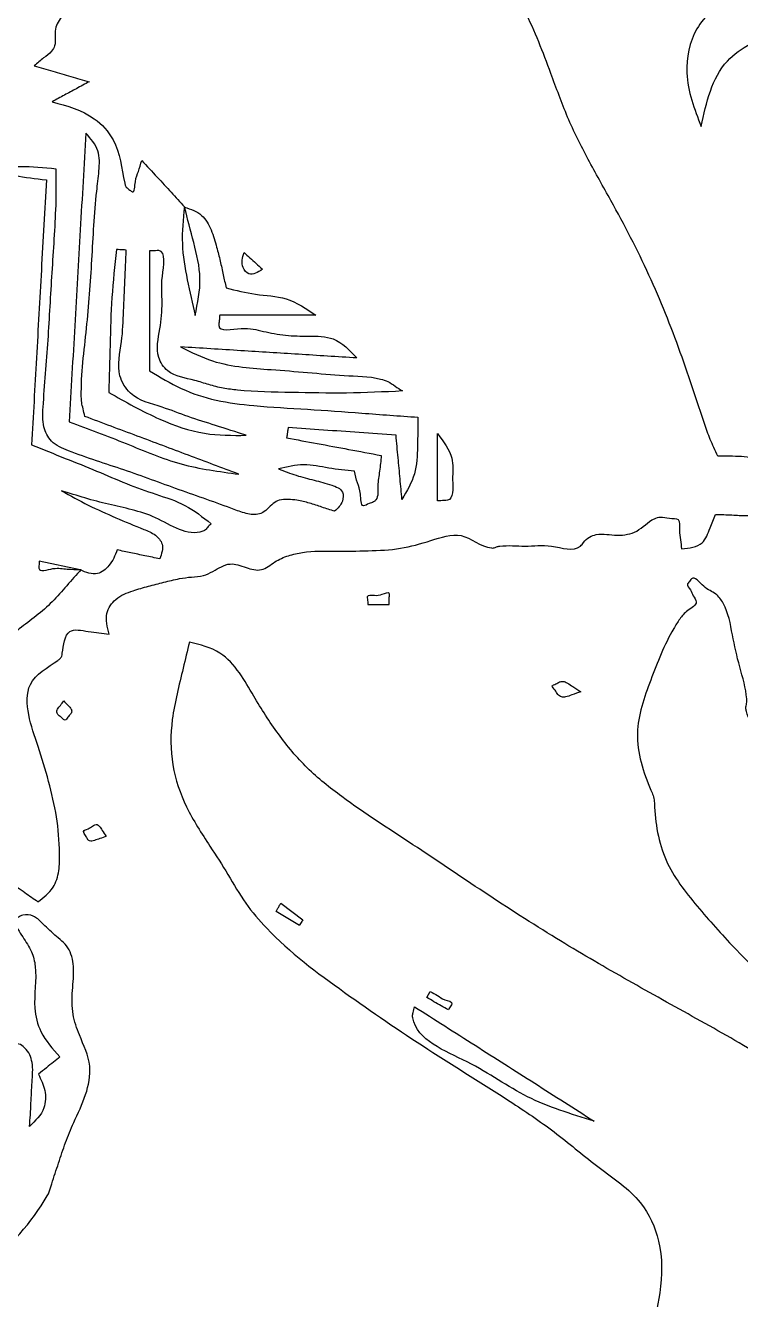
# Model space of a CAD drawing. Extents: x 5.5 to 104.1, y 3.5 to 34.4.
# Drawn here: x 63.942 to 66.234, y 19.926 to 24.013 of the extents above; entities that cross this region are included whole.
import ezdxf

# ---------------------------------------------------------------- set-up
doc = ezdxf.new("R2010")
doc.units = 0
doc.layers.add('Hallsi_Goblin_Coin_Outlines', color=7, linetype='CONTINUOUS')

msp = doc.modelspace()

# ---------------------------------------------------------------- linework, layer by layer
at = {"layer": 'Hallsi_Goblin_Coin_Outlines', "color": 7}
for points in [[(64.451158, 23.430441)], [(64.264538, 23.292152)], [(64.642293, 23.28425)], [(64.131541, 22.758752)], [(65.263111, 22.487501)], [(65.722569, 21.875397)], [(64.064161, 21.846469)], [(64.200686, 21.411847)], [(64.760332, 21.197217)], [(65.18864, 20.865535)], [(65.297472, 20.855199)]]:
    msp.add_lwpolyline(points, close=True, dxfattribs=at)
for points in [[(64.33968, 23.28933), (64.33968, 22.905155)], [(64.872727, 23.082955), (64.564399, 23.082955)], [(65.263111, 22.487501), (65.263111, 22.703401)], [(64.117077, 22.266274), (63.985844, 22.294849)], [(65.039591, 22.155149), (65.10803, 22.155149)], [(64.819952, 21.126308), (64.74481, 21.170406)], [(64.760332, 21.197217), (64.830888, 21.1443)], [(65.228327, 20.89471), (65.239263, 20.914465)]]:
    msp.add_lwpolyline(points, dxfattribs=at)
for points, knots in [([(44.184146, 29.366562), (45.160711, 30.26568), (47.082952, 32.035474), (50.732133, 33.637983), (54.266752, 34.22415), (57.497154, 34.092231), (60.28628, 33.414792), (62.840913, 32.243429), (65.11395, 30.689928), (67.033947, 28.796102), (68.58738, 26.58554), (69.757146, 24.142937), (70.470816, 21.52007), (70.71938, 18.40852), (70.293266, 14.922676), (68.863836, 11.243376), (67.222596, 9.241192), (66.388684, 8.223885)], [0, 0, 0, 0, 3.959321, 7.793401, 11.753409, 14.618073, 17.437695, 20.307622, 23.002919, 25.658105, 28.353235, 31.0689, 33.743244, 36.460242, 40.386407, 44.186977, 48.112695, 48.112695, 48.112695, 48.112695]), ([(70.453037, 18.751832), (70.045476, 21.417671), (69.24275, 26.668276), (63.207619, 32.735323), (57.95678, 33.558751), (55.28959, 33.977015)], [0, 0, 0, 0, 7.949148, 15.65655, 23.613166, 23.613166, 23.613166, 23.613166]), ([(55.262355, 33.574919), (57.846179, 33.171816), (62.940654, 32.377026), (68.825774, 26.527152), (69.636792, 21.43561), (70.047977, 18.854208)], [0, 0, 0, 0, 7.710523, 15.202686, 22.907551, 22.907551, 22.907551, 22.907551]), ([(43.975231, 13.219994), (43.961596, 13.247523), (43.936012, 13.299177), (43.898519, 13.372846), (43.820796, 13.549408), (43.706045, 13.834046), (43.542243, 14.223794), (43.349823, 14.715065), (43.151465, 15.31563), (42.970661, 16.030228), (42.852802, 16.649748), (42.781944, 17.169464), (42.740552, 17.585711), (42.691527, 18.121345), (42.660068, 18.778061), (42.686704, 19.554416), (42.749905, 20.245624), (42.835279, 20.851735), (42.933509, 21.372683), (43.066475, 21.944498), (43.240226, 22.56434), (43.464578, 23.227849), (43.760122, 23.957085), (44.141178, 24.743494), (44.626686, 25.570432), (45.012827, 26.143535), (45.269683, 26.466953), (45.350774, 26.591937), (45.352209, 26.699043), (45.352632, 26.764429), (45.360974, 26.786785), (45.398976, 26.888084), (45.458666, 27.070959), (45.571582, 27.325737), (45.69403, 27.486018), (45.775905, 27.579601), (45.802183, 27.618653), (45.883535, 27.734125), (46.033226, 27.91584), (46.262029, 28.152899), (46.499481, 28.348074), (46.730388, 28.515347), (46.944452, 28.668297), (47.110089, 28.786639), (47.228424, 28.868826), (47.299414, 28.91476), (47.395588, 28.976168), (47.517032, 29.05286), (47.663244, 29.1455), (47.780184, 29.217374), (47.863846, 29.274691), (47.916385, 29.313824), (48.004149, 29.368164), (48.128467, 29.434278), (48.285186, 29.519659), (48.432709, 29.59921), (48.57307, 29.668634), (48.704963, 29.72982), (48.87849, 29.83003), (49.092017, 29.968291), (49.367021, 30.113966), (49.582611, 30.184288), (49.719203, 30.231277), (49.772574, 30.261497), (49.870973, 30.326452), (50.021032, 30.41512), (50.233621, 30.505455), (50.44751, 30.567236), (50.657431, 30.612846), (50.859248, 30.657713), (51.245167, 30.771297), (51.813725, 30.954353), (52.585375, 31.139484), (53.314988, 31.274143), (53.999885, 31.363803), (54.637333, 31.417323), (55.201268, 31.425839), (55.689571, 31.418114), (56.102314, 31.4137), (56.537097, 31.406229), (56.992308, 31.386778), (57.471315, 31.343199), (57.784443, 31.245088), (57.959932, 31.20935), (57.98767, 31.211636), (58.020249, 31.212442), (58.057337, 31.213693), (58.098437, 31.217179), (58.18717, 31.199895), (58.319769, 31.159482), (58.507083, 31.138544), (58.731898, 31.109753), (58.991533, 31.051602), (59.279271, 30.947838), (59.505775, 30.824666), (59.68637, 30.71728), (59.834962, 30.647849), (59.992241, 30.6023), (60.150408, 30.556558), (60.299584, 30.48717), (60.430435, 30.400948), (60.552824, 30.31822), (60.679126, 30.257406), (60.832121, 30.201879), (61.008185, 30.139384), (61.199946, 30.04984), (61.367954, 29.941499), (61.522325, 29.833488), (61.672197, 29.739803), (61.796763, 29.663674), (61.891401, 29.598265), (61.959484, 29.549154), (62.079743, 29.489884), (62.249543, 29.42051), (62.453305, 29.304422), (62.645697, 29.18453), (62.822756, 29.055106), (62.985423, 28.920965), (63.151192, 28.783752), (63.328856, 28.653693), (63.514476, 28.526557), (63.663536, 28.423706), (63.773628, 28.341917), (63.845691, 28.282978), (63.917013, 28.220411), (63.984994, 28.151648), (64.051451, 28.079005), (64.125207, 28.002366), (64.210491, 27.926509), (64.302592, 27.84697), (64.398141, 27.754507), (64.496781, 27.650166), (64.611947, 27.545366), (64.71663, 27.479651), (64.794863, 27.430484), (64.840965, 27.390624), (64.904463, 27.332755), (64.986308, 27.257972), (65.085451, 27.165458), (65.162258, 27.091935), (65.21878, 27.039957), (65.253222, 27.00764), (65.312829, 26.923829), (65.39838, 26.790791), (65.53269, 26.622696), (65.63582, 26.454459), (65.702068, 26.294101), (65.72259, 26.137087), (65.68447, 26.042429), (65.664713, 25.993372)], [0, 0, 0, 0, 0.092165, 0.172937, 0.247918, 0.670748, 1.093606, 1.516196, 2.253343, 2.989222, 3.726072, 4.143935, 4.562404, 4.980844, 5.757614, 6.532822, 7.30927, 7.838904, 8.368534, 8.899097, 9.59968, 10.298891, 10.999149, 11.959211, 12.916665, 13.877101, 14.021548, 14.162795, 14.311194, 14.333673, 14.357714, 14.381913, 14.659079, 14.934266, 15.213138, 15.259905, 15.307034, 15.354137, 15.683755, 16.011852, 16.341134, 16.604175, 16.86727, 17.130394, 17.214895, 17.299457, 17.384031, 17.557224, 17.73034, 17.903335, 17.968886, 18.034527, 18.099765, 18.278288, 18.456812, 18.635227, 18.781016, 18.926567, 19.071173, 19.381568, 19.690163, 20.000765, 20.061065, 20.12262, 20.18399, 20.415017, 20.644203, 20.874922, 21.081798, 21.288698, 21.494897, 22.288233, 23.080168, 23.873413, 24.513084, 25.151736, 25.791297, 26.204072, 26.616855, 27.029687, 27.508172, 27.985226, 28.464919, 28.491588, 28.519583, 28.547823, 28.589472, 28.631026, 28.670757, 28.859049, 29.046644, 29.234264, 29.539381, 29.842642, 30.148633, 30.311082, 30.47317, 30.638771, 30.801639, 30.966723, 31.129727, 31.271406, 31.40941, 31.5488, 31.759602, 31.969808, 32.181838, 32.358349, 32.535072, 32.711959, 32.796094, 32.880309, 32.963229, 33.197309, 33.430288, 33.665384, 33.877297, 34.087574, 34.297877, 34.522732, 34.747768, 34.972874, 35.06597, 35.159111, 35.252099, 35.350457, 35.448982, 35.547513, 35.669359, 35.79119, 35.912593, 36.06796, 36.222196, 36.377847, 36.438009, 36.499022, 36.560235, 36.695881, 36.831532, 36.967106, 37.014703, 37.062099, 37.108266, 37.322333, 37.536827, 37.753078, 37.9114, 38.056538, 38.212684, 38.212684, 38.212684, 38.212684]), ([(65.664713, 25.993372), (65.668572, 25.986673), (65.676284, 25.973284), (65.687868, 25.953189), (65.758132, 25.838392), (65.890518, 25.631042), (66.080752, 25.328515), (66.344026, 24.89589), (66.653146, 24.317812), (66.98043, 23.582942), (67.246583, 22.856029), (67.462429, 22.144709), (67.639447, 21.452734), (67.708864, 20.969868), (67.757585, 20.711151), (67.769672, 20.675552), (67.786221, 20.623678), (67.80601, 20.555165), (67.831636, 20.470896), (67.854368, 20.390241), (67.873759, 20.313231), (67.890706, 20.240084), (67.913676, 20.110927), (67.944791, 19.926302), (67.98706, 19.686903), (68.015174, 19.419653), (68.021913, 19.125486), (68.018015, 18.805455), (68.022048, 18.56436), (68.014006, 18.402299), (67.992291, 18.320559), (67.95335, 18.244739), (67.915466, 18.165902), (67.891275, 18.08079), (67.860772, 17.884608), (67.834069, 17.577297), (67.791125, 17.161271), (67.741882, 16.765152), (67.676455, 16.390764), (67.601928, 16.037591), (67.506595, 15.65857), (67.38818, 15.254864), (67.245665, 14.827433), (67.16076, 14.525124), (67.095923, 14.357742), (67.07172, 14.31443), (67.055191, 14.282137), (67.045838, 14.263864)], [0, 0, 0, 0, 0.023191, 0.046354, 0.069582, 0.42695, 0.784351, 1.141684, 1.946131, 2.74886, 3.553228, 4.266564, 4.978825, 5.69266, 5.729856, 5.767542, 5.805248, 5.893262, 5.981427, 6.069501, 6.144611, 6.219664, 6.294686, 6.538081, 6.781435, 7.0238, 7.34339, 7.663517, 7.983883, 8.067055, 8.149186, 8.235092, 8.3223, 8.411168, 8.499219, 8.91762, 9.336064, 9.754092, 10.114744, 10.475909, 10.836721, 11.28696, 11.737646, 12.188411, 12.228135, 12.275395, 12.336996, 12.336996, 12.336996, 12.336996]), ([(66.161072, 22.631047), (66.156987, 22.640383), (66.149082, 22.658457), (66.136864, 22.684605), (66.100565, 22.786309), (66.044334, 22.965137), (65.944348, 23.214177), (65.838691, 23.417495), (65.744306, 23.582402), (65.677278, 23.717425), (65.619252, 23.880063), (65.548777, 24.061339), (65.436288, 24.246355), (65.348216, 24.391173), (65.269817, 24.488351), (65.196846, 24.525997), (65.085041, 24.5328), (64.94206, 24.527347), (64.767395, 24.533668), (64.576821, 24.531219), (64.384692, 24.54964), (64.209854, 24.42028), (64.176788, 24.284572), (64.154778, 24.197792), (64.152266, 24.179172), (64.144293, 24.157116), (64.131407, 24.132488), (64.11683, 24.103796), (64.091837, 24.074273), (64.060052, 24.045789), (64.029256, 24.000863), (64.04211, 23.95757), (64.023931, 23.925179), (63.997605, 23.908072), (63.979428, 23.892055), (63.969616, 23.883408)], [0, 0, 0, 0, 0.030576, 0.059187, 0.086519, 0.354327, 0.621625, 0.890281, 1.040915, 1.191817, 1.341559, 1.558802, 1.773662, 1.989082, 2.068707, 2.14408, 2.227011, 2.400944, 2.574976, 2.749156, 2.978659, 3.126468, 3.357643, 3.376453, 3.395423, 3.413781, 3.446418, 3.478844, 3.510008, 3.561367, 3.608901, 3.662621, 3.682458, 3.715961, 3.755264, 3.755264, 3.755264, 3.755264]), ([(66.597458, 23.921861), (66.564601, 23.977479), (66.506504, 24.075825), (66.34851, 24.151808), (66.197263, 24.111588), (66.080233, 24.010838), (66.047187, 23.84654), (66.086268, 23.744757), (66.107802, 23.688674)], [0, 0, 0, 0, 0.190721, 0.337237, 0.487734, 0.63403, 0.778812, 0.956485, 0.956485, 0.956485, 0.956485]), ([(66.107802, 23.688674), (66.12476, 23.766061), (66.155519, 23.906428), (66.380352, 24.013945), (66.518325, 23.955424), (66.597458, 23.921861)], [0, 0, 0, 0, 0.226116, 0.410138, 0.657629, 0.657629, 0.657629, 0.657629]), ([(63.969616, 23.883408), (63.989507, 23.877589), (64.028466, 23.866192), (64.087289, 23.849233), (64.126189, 23.837985), (64.146005, 23.832255)], [0, 0, 0, 0, 0.062174, 0.121774, 0.183656, 0.183656, 0.183656, 0.183656]), ([(64.146005, 23.832255), (64.132205, 23.824766), (64.105755, 23.810412), (64.066098, 23.788944), (64.04029, 23.774876), (64.027119, 23.767697)], [0, 0, 0, 0, 0.047105, 0.090281, 0.135284, 0.135284, 0.135284, 0.135284]), ([(64.027119, 23.767697), (64.07482, 23.754642), (64.152203, 23.733465), (64.241941, 23.635236), (64.249878, 23.552403), (64.260606, 23.502648), (64.2618, 23.498047), (64.264962, 23.493376), (64.270217, 23.489037), (64.27672, 23.484766), (64.291841, 23.470449), (64.291653, 23.51826), (64.304564, 23.543524), (64.310976, 23.567374), (64.31428, 23.579666)], [0, 0, 0, 0, 0.145433, 0.235925, 0.379384, 0.384215, 0.388996, 0.393501, 0.400902, 0.408996, 0.418155, 0.452103, 0.486546, 0.523175, 0.523175, 0.523175, 0.523175]), ([(64.135069, 23.667155), (64.129105, 23.563878), (64.117216, 23.358005), (64.099436, 23.049561), (64.087678, 22.84439), (64.0818, 22.741819)], [0, 0, 0, 0, 0.310346, 0.618649, 0.926868, 0.926868, 0.926868, 0.926868]), ([(64.131541, 22.758752), (64.129853, 22.766888), (64.126743, 22.781876), (64.12107, 22.802638), (64.118621, 22.8895), (64.139839, 23.04151), (64.155328, 23.260796), (64.163131, 23.43051), (64.177773, 23.544877), (64.181237, 23.614716), (64.150757, 23.649336), (64.135069, 23.667155)], [0, 0, 0, 0, 0.024947, 0.045957, 0.064244, 0.284568, 0.504845, 0.725084, 0.790607, 0.855146, 0.923594, 0.923594, 0.923594, 0.923594]), ([(64.039466, 23.551797), (64.00036, 23.555929), (63.924504, 23.563946), (63.835215, 23.549737), (63.718514, 23.607343), (63.716338, 23.56905), (63.715992, 23.56488), (63.711965, 23.528829), (63.827539, 23.558763), (63.905634, 23.528866), (63.973879, 23.521371), (64.008422, 23.517577)], [0, 0, 0, 0, 0.113581, 0.220315, 0.323508, 0.327756, 0.332004, 0.336252, 0.433347, 0.531551, 0.632204, 0.632204, 0.632204, 0.632204]), ([(64.31428, 23.579666), (64.330802, 23.561898), (64.362389, 23.52793), (64.408103, 23.478265), (64.437031, 23.446133), (64.451158, 23.430441)], [0, 0, 0, 0, 0.072789, 0.139156, 0.202497, 0.202497, 0.202497, 0.202497]), ([(64.932699, 22.454305), (64.919208, 22.458759), (64.892422, 22.467602), (64.852684, 22.480944), (64.816387, 22.490265), (64.7838, 22.492824), (64.756778, 22.49237), (64.727036, 22.475189), (64.702824, 22.440943), (64.652105, 22.444768), (64.567521, 22.476921), (64.433718, 22.522937), (64.257286, 22.589058), (64.119713, 22.631124), (64.022629, 22.671524), (63.994688, 22.728571), (64.000985, 22.839843), (64.015136, 23.003477), (64.026332, 23.219851), (64.037479, 23.375574), (64.040776, 23.472299), (64.039799, 23.510992), (64.039581, 23.537742), (64.039466, 23.551797)], [0, 0, 0, 0, 0.042611, 0.084605, 0.125904, 0.154296, 0.183107, 0.204599, 0.255505, 0.297313, 0.343293, 0.531175, 0.719031, 0.906877, 0.970106, 1.022092, 1.084615, 1.30093, 1.517308, 1.733643, 1.769469, 1.807559, 1.849725, 1.849725, 1.849725, 1.849725]), ([(64.008422, 23.517577), (64.003087, 23.42119), (63.992542, 23.230689), (63.976785, 22.947408), (63.966337, 22.760516), (63.96115, 22.667736)], [0, 0, 0, 0, 0.289604, 0.57238, 0.851155, 0.851155, 0.851155, 0.851155]), ([(64.451158, 23.430441), (64.447146, 23.39111), (64.439173, 23.312959), (64.459577, 23.196558), (64.476759, 23.120667), (64.485377, 23.082602)], [0, 0, 0, 0, 0.118037, 0.234544, 0.351789, 0.351789, 0.351789, 0.351789]), ([(64.485377, 23.082602), (64.493653, 23.122166), (64.51, 23.200309), (64.48102, 23.316972), (64.461375, 23.392276), (64.451511, 23.430088)], [0, 0, 0, 0, 0.119656, 0.236336, 0.354008, 0.354008, 0.354008, 0.354008]), ([(64.451511, 23.430088), (64.471523, 23.423344), (64.509705, 23.410476), (64.539109, 23.356133), (64.553604, 23.305471), (64.566197, 23.257169), (64.575327, 23.213577), (64.581735, 23.185059), (64.584861, 23.171149)], [0, 0, 0, 0, 0.061049, 0.116473, 0.174886, 0.220887, 0.265802, 0.308566, 0.308566, 0.308566, 0.308566]), ([(64.233494, 23.293916), (64.227787, 23.24279), (64.216405, 23.140815), (64.213171, 22.987691), (64.210015, 22.886122), (64.208447, 22.835658)], [0, 0, 0, 0, 0.154249, 0.30766, 0.459145, 0.459145, 0.459145, 0.459145]), ([(64.264538, 23.292152), (64.261046, 23.292386), (64.254114, 23.292849), (64.243768, 23.293493), (64.236909, 23.293776), (64.233494, 23.293916)], [0, 0, 0, 0, 0.010502, 0.020842, 0.031096, 0.031096, 0.031096, 0.031096]), ([(64.649066, 22.698074), (64.616486, 22.708684), (64.554506, 22.728866), (64.463806, 22.756669), (64.374336, 22.792726), (64.283124, 22.813648), (64.229419, 22.902195), (64.252754, 22.99542), (64.255637, 23.09641), (64.260395, 23.194398), (64.263157, 23.259568), (64.264538, 23.292152)], [0, 0, 0, 0, 0.102874, 0.195705, 0.2835, 0.395631, 0.459976, 0.570281, 0.668067, 0.76596, 0.86385, 0.86385, 0.86385, 0.86385]), ([(65.150011, 22.840244), (65.090132, 22.837326), (64.971795, 22.831559), (64.795568, 22.835737), (64.663588, 22.837793), (64.574995, 22.8482), (64.529288, 22.860153), (64.470967, 22.87987), (64.402777, 22.888021), (64.355446, 22.959457), (64.37453, 23.03688), (64.382176, 23.126383), (64.37395, 23.195965), (64.395205, 23.293806), (64.358759, 23.28988), (64.349276, 23.289723), (64.34287, 23.289461), (64.33968, 23.28933)], [0, 0, 0, 0, 0.179775, 0.355285, 0.528755, 0.575327, 0.622575, 0.669756, 0.761913, 0.813719, 0.904814, 0.989671, 1.07361, 1.157121, 1.1669, 1.176523, 1.186068, 1.186068, 1.186068, 1.186068]), ([(64.701559, 23.230628), (64.686183, 23.220725), (64.661809, 23.20503), (64.630045, 23.242106), (64.637511, 23.267797), (64.642293, 23.28425)], [0, 0, 0, 0, 0.0464, 0.073547, 0.121893, 0.121893, 0.121893, 0.121893]), ([(64.642293, 23.28425), (64.648548, 23.27866), (64.661332, 23.267234), (64.68101, 23.249274), (64.694527, 23.237009), (64.701559, 23.230628)], [0, 0, 0, 0, 0.025167, 0.051436, 0.079925, 0.079925, 0.079925, 0.079925]), ([(64.584861, 23.171149), (64.61595, 23.163129), (64.67892, 23.146884), (64.783334, 23.144248), (64.841942, 23.104063), (64.872727, 23.082955)], [0, 0, 0, 0, 0.096438, 0.195333, 0.304755, 0.304755, 0.304755, 0.304755]), ([(64.564399, 23.082955), (64.564027, 23.07921), (64.563287, 23.071772), (64.562532, 23.060964), (64.556201, 23.027044), (64.64335, 23.048799), (64.701709, 23.030751), (64.776803, 23.016797), (64.850193, 23.016116), (64.938549, 23.016129), (64.98049, 22.970969), (65.003608, 22.946077)], [0, 0, 0, 0, 0.011234, 0.022313, 0.033313, 0.105549, 0.177659, 0.249686, 0.324046, 0.403045, 0.500064, 0.500064, 0.500064, 0.500064]), ([(65.003608, 22.946077), (64.941263, 22.950057), (64.817464, 22.957961), (64.629193, 22.969753), (64.503273, 22.97766), (64.438811, 22.981708)], [0, 0, 0, 0, 0.187416, 0.372152, 0.56592, 0.56592, 0.56592, 0.56592]), ([(64.438811, 22.981708), (64.472475, 22.964924), (64.53543, 22.933537), (64.635466, 22.9155), (64.737452, 22.908051), (64.846224, 22.900311), (64.962754, 22.888018), (65.05018, 22.888073), (65.105161, 22.871523), (65.126847, 22.855216), (65.142276, 22.845243), (65.150011, 22.840244)], [0, 0, 0, 0, 0.112263, 0.209945, 0.302131, 0.419418, 0.536827, 0.654084, 0.679463, 0.706989, 0.734664, 0.734664, 0.734664, 0.734664]), ([(64.33968, 22.905155), (64.372758, 22.884892), (64.439399, 22.844068), (64.553342, 22.806923), (64.690011, 22.789971), (64.846338, 22.782587), (65.021708, 22.768929), (65.139837, 22.760538), (65.199752, 22.756283)], [0, 0, 0, 0, 0.116076, 0.233853, 0.355924, 0.528285, 0.70337, 0.883571, 0.883571, 0.883571, 0.883571]), ([(64.208447, 22.835658), (64.262217, 22.805289), (64.359545, 22.750321), (64.509307, 22.697263), (64.604382, 22.697815), (64.649066, 22.698074)], [0, 0, 0, 0, 0.185436, 0.335649, 0.468854, 0.468854, 0.468854, 0.468854]), ([(64.0818, 22.741819), (64.14261, 22.71896), (64.262133, 22.67403), (64.438061, 22.598253), (64.562853, 22.581765), (64.625077, 22.573544)], [0, 0, 0, 0, 0.195122, 0.383514, 0.570874, 0.570874, 0.570874, 0.570874]), ([(64.625077, 22.573544), (64.571325, 22.593796), (64.463033, 22.634596), (64.298513, 22.696311), (64.187732, 22.737739), (64.131541, 22.758752)], [0, 0, 0, 0, 0.172323, 0.347169, 0.527143, 0.527143, 0.527143, 0.527143]), ([(64.783827, 22.722769), (64.783261, 22.719125), (64.78213, 22.71184), (64.780586, 22.700889), (64.779454, 22.693605), (64.778888, 22.689961)], [0, 0, 0, 0, 0.011063, 0.022115, 0.033178, 0.033178, 0.033178, 0.033178]), ([(65.129549, 22.69878), (65.090187, 22.701539), (65.012587, 22.706978), (64.897344, 22.714944), (64.821466, 22.720174), (64.783827, 22.722769)], [0, 0, 0, 0, 0.118377, 0.23337, 0.346554, 0.346554, 0.346554, 0.346554]), ([(65.199752, 22.756283), (65.199469, 22.72503), (65.198923, 22.664684), (65.19532, 22.571589), (65.164385, 22.519392), (65.148599, 22.492758)], [0, 0, 0, 0, 0.094201, 0.181897, 0.273274, 0.273274, 0.273274, 0.273274]), ([(64.778888, 22.689961), (64.811616, 22.683916), (64.877836, 22.671686), (64.978957, 22.652826), (65.047357, 22.640043), (65.082277, 22.633516)], [0, 0, 0, 0, 0.099842, 0.20202, 0.308595, 0.308595, 0.308595, 0.308595]), ([(65.148599, 22.492758), (65.146589, 22.514639), (65.142497, 22.55916), (65.136162, 22.627835), (65.131801, 22.674626), (65.129549, 22.69878)], [0, 0, 0, 0, 0.06592, 0.134125, 0.206901, 0.206901, 0.206901, 0.206901]), ([(65.263111, 22.703401), (65.282403, 22.677469), (65.316581, 22.631526), (65.308302, 22.562877), (65.314994, 22.488518), (65.28358, 22.489107), (65.273417, 22.488163), (65.266538, 22.487721), (65.263111, 22.487501)], [0, 0, 0, 0, 0.090593, 0.160502, 0.228047, 0.23855, 0.248896, 0.259164, 0.259164, 0.259164, 0.259164]), ([(63.96115, 22.667736), (63.997181, 22.653116), (64.066636, 22.624936), (64.168663, 22.584824), (64.263819, 22.542498), (64.359145, 22.508668), (64.456539, 22.478273), (64.509928, 22.435856), (64.536883, 22.414441)], [0, 0, 0, 0, 0.116648, 0.224853, 0.328939, 0.428663, 0.529037, 0.631387, 0.631387, 0.631387, 0.631387]), ([(64.996199, 22.582716), (64.968793, 22.585561), (64.914686, 22.591179), (64.833479, 22.610053), (64.780043, 22.597033), (64.753136, 22.590477)], [0, 0, 0, 0, 0.082869, 0.163601, 0.245483, 0.245483, 0.245483, 0.245483]), ([(65.082277, 22.633516), (65.080754, 22.616621), (65.077801, 22.583849), (65.068679, 22.537935), (65.074526, 22.499251), (65.056371, 22.482235), (65.042427, 22.480159), (65.015929, 22.462771), (65.018285, 22.51449), (65.005391, 22.544768), (64.999282, 22.569991), (64.996199, 22.582716)], [0, 0, 0, 0, 0.050583, 0.098119, 0.143985, 0.153151, 0.168932, 0.187742, 0.226353, 0.263822, 0.301978, 0.301978, 0.301978, 0.301978]), ([(66.607336, 22.550966), (66.578877, 22.553329), (66.524571, 22.557839), (66.446702, 22.558053), (66.376268, 22.584972), (66.312634, 22.622185), (66.23593, 22.631338), (66.186299, 22.631145), (66.161072, 22.631047)], [0, 0, 0, 0, 0.085823, 0.163773, 0.231028, 0.309291, 0.382684, 0.458556, 0.458556, 0.458556, 0.458556]), ([(64.753136, 22.590477), (64.771724, 22.58319), (64.808698, 22.568694), (64.867276, 22.554083), (64.915928, 22.54202), (64.962404, 22.523628), (64.959897, 22.480635), (64.942761, 22.464045), (64.932699, 22.454305)], [0, 0, 0, 0, 0.06, 0.119347, 0.178346, 0.218863, 0.247843, 0.289058, 0.289058, 0.289058, 0.289058]), ([(66.154016, 22.444427), (66.171428, 22.443968), (66.204604, 22.443093), (66.252374, 22.439548), (66.315348, 22.448186), (66.392353, 22.468375), (66.491973, 22.476247), (66.572548, 22.456863), (66.638426, 22.441534), (66.689928, 22.458727), (66.736606, 22.510694), (66.800055, 22.572594), (66.906789, 22.587931), (66.987303, 22.571678), (67.050854, 22.553517), (67.099875, 22.538601), (67.134912, 22.528135), (67.154141, 22.522391)], [0, 0, 0, 0, 0.052282, 0.099615, 0.143216, 0.242023, 0.338894, 0.438334, 0.49043, 0.538397, 0.592031, 0.698467, 0.795385, 0.900151, 0.944169, 0.993662, 1.053869, 1.053869, 1.053869, 1.053869]), ([(64.536883, 22.414441), (64.532692, 22.410516), (64.525479, 22.40376), (64.51802, 22.393793), (64.463104, 22.370022), (64.358207, 22.44862), (64.207925, 22.472995), (64.107137, 22.504516), (64.056752, 22.520274)], [0, 0, 0, 0, 0.017295, 0.029768, 0.036278, 0.193506, 0.35069, 0.507821, 0.507821, 0.507821, 0.507821]), ([(64.056752, 22.520274), (64.085227, 22.504555), (64.14205, 22.473188), (64.230961, 22.433673), (64.303313, 22.402733), (64.357781, 22.382326), (64.387778, 22.346588), (64.377834, 22.318182), (64.372136, 22.301905)], [0, 0, 0, 0, 0.097528, 0.194621, 0.291707, 0.33351, 0.36919, 0.417069, 0.417069, 0.417069, 0.417069]), ([(64.209505, 22.060605), (64.203601, 22.083177), (64.19299, 22.123743), (64.230296, 22.178954), (64.283027, 22.199407), (64.335408, 22.214268), (64.385143, 22.226444), (64.430874, 22.238619), (64.473456, 22.244187), (64.511333, 22.245014), (64.550428, 22.265314), (64.594677, 22.294192), (64.647436, 22.27385), (64.699783, 22.258854), (64.739688, 22.294452), (64.783637, 22.313052), (64.849126, 22.327837), (64.935172, 22.326329), (65.039486, 22.327192), (65.14399, 22.331763), (65.239008, 22.358765), (65.343649, 22.395695), (65.402006, 22.339251), (65.443568, 22.336111), (65.451929, 22.340783), (65.485506, 22.346702), (65.545674, 22.338782), (65.626923, 22.351775), (65.70508, 22.320755), (65.732966, 22.357225), (65.747903, 22.372879), (65.786105, 22.385347), (65.837092, 22.373727), (65.907065, 22.384763), (65.940949, 22.426485), (65.980544, 22.438474), (66.004183, 22.429692), (66.043537, 22.434745), (66.03596, 22.392401), (66.042229, 22.363749), (66.044101, 22.343473), (66.045008, 22.333655)], [0, 0, 0, 0, 0.066799, 0.120051, 0.181662, 0.232811, 0.284034, 0.335204, 0.374408, 0.413241, 0.446319, 0.506398, 0.558584, 0.608417, 0.657642, 0.706008, 0.752454, 0.857465, 0.962546, 1.066827, 1.167375, 1.265203, 1.370344, 1.377139, 1.387669, 1.398003, 1.479077, 1.563992, 1.656589, 1.671934, 1.69736, 1.720704, 1.78822, 1.851677, 1.920821, 1.941022, 1.969811, 1.998598, 2.033197, 2.064238, 2.093382, 2.093382, 2.093382, 2.093382]), ([(66.045008, 22.333655), (66.070112, 22.336274), (66.114863, 22.340943), (66.135353, 22.399813), (66.148084, 22.430246), (66.154016, 22.444427)], [0, 0, 0, 0, 0.068796, 0.12264, 0.169628, 0.169628, 0.169628, 0.169628]), ([(64.235611, 22.33048), (64.228603, 22.312926), (64.216048, 22.281479), (64.169637, 22.244897), (64.135864, 22.258633), (64.117077, 22.266274)], [0, 0, 0, 0, 0.056727, 0.101623, 0.157905, 0.157905, 0.157905, 0.157905]), ([(64.372136, 22.301905), (64.356336, 22.305142), (64.325428, 22.311473), (64.279938, 22.321088), (64.250231, 22.327382), (64.235611, 22.33048)], [0, 0, 0, 0, 0.048384, 0.094649, 0.139484, 0.139484, 0.139484, 0.139484]), ([(63.985844, 22.294849), (63.985689, 22.292248), (63.985379, 22.287042), (63.985036, 22.279501), (63.981658, 22.257145), (64.03598, 22.276239), (64.073412, 22.267716), (64.104648, 22.267931), (64.120252, 22.268038)], [0, 0, 0, 0, 0.007774, 0.015553, 0.023326, 0.068588, 0.11393, 0.159192, 0.159192, 0.159192, 0.159192]), ([(64.120252, 22.268038), (64.104715, 22.25072), (64.073671, 22.216117), (64.02855, 22.163284), (63.960144, 22.103297), (63.872888, 22.048181), (63.835102, 21.92014), (63.884733, 21.844705), (63.898738, 21.783378), (63.89427, 21.756065), (63.883086, 21.70823), (63.863867, 21.638066), (63.836984, 21.541185), (63.818108, 21.473623), (63.808044, 21.437599)], [0, 0, 0, 0, 0.069836, 0.13953, 0.207873, 0.34331, 0.438285, 0.571599, 0.596798, 0.625022, 0.653307, 0.74465, 0.84288, 0.955077, 0.955077, 0.955077, 0.955077]), ([(66.749152, 21.247099), (66.714134, 21.262213), (66.644517, 21.292258), (66.57006, 21.378685), (66.477723, 21.458081), (66.381703, 21.554605), (66.33278, 21.692409), (66.263936, 21.768647), (66.249896, 21.82465), (66.254343, 21.83792), (66.253334, 21.883051), (66.229946, 21.955485), (66.207115, 22.058052), (66.194046, 22.140446), (66.154342, 22.195002), (66.116792, 22.204945), (66.084382, 22.250845), (66.072529, 22.232344), (66.068624, 22.227084), (66.059879, 22.217798), (66.076207, 22.202344), (66.080638, 22.183729), (66.101418, 22.15783), (66.061369, 22.136684), (66.039246, 22.109971), (65.993558, 22.036388), (65.9464, 21.916144), (65.883471, 21.73936), (65.923679, 21.611157), (65.954523, 21.542641), (65.957909, 21.523957), (65.960113, 21.449879), (65.986369, 21.320375), (66.102145, 21.178025), (66.206249, 21.060739), (66.304269, 20.963534), (66.399235, 20.895388), (66.501723, 20.805678), (66.603613, 20.689406), (66.703457, 20.546709), (66.755583, 20.416016), (66.779104, 20.31255), (66.781261, 20.233943), (66.757818, 20.185442), (66.745272, 20.159486)], [0, 0, 0, 0, 0.112905, 0.22446, 0.335788, 0.48071, 0.624356, 0.767543, 0.779009, 0.793784, 0.808134, 0.913671, 1.019251, 1.124369, 1.162419, 1.208182, 1.254375, 1.26135, 1.268215, 1.27505, 1.29582, 1.316975, 1.338797, 1.377415, 1.415377, 1.451185, 1.63239, 1.808047, 1.995773, 2.014074, 2.033241, 2.052155, 2.236709, 2.414308, 2.593573, 2.709411, 2.826956, 2.943675, 3.117242, 3.289576, 3.463928, 3.53442, 3.608443, 3.69367, 3.69367, 3.69367, 3.69367]), ([(65.10803, 22.155149), (65.108081, 22.159121), (65.108183, 22.167117), (65.107406, 22.178137), (65.111379, 22.198437), (65.081132, 22.185066), (65.064463, 22.182237), (65.033948, 22.187516), (65.038501, 22.171807), (65.038785, 22.16369), (65.039323, 22.157996), (65.039591, 22.155149)], [0, 0, 0, 0, 0.011746, 0.023649, 0.035631, 0.059527, 0.083411, 0.107274, 0.115794, 0.124298, 0.132795, 0.132795, 0.132795, 0.132795]), ([(63.981611, 21.201944), (63.999806, 21.215977), (64.033159, 21.2417), (64.050825, 21.30174), (64.051464, 21.378008), (64.043745, 21.47481), (64.016714, 21.588532), (63.984107, 21.697894), (63.947694, 21.795734), (63.94112, 21.915079), (64.016031, 21.955248), (64.053001, 21.981634), (64.058129, 21.989767), (64.063037, 22.019959), (64.068365, 22.084067), (64.148393, 22.066844), (64.188229, 22.062777), (64.209505, 22.060605)], [0, 0, 0, 0, 0.067158, 0.123105, 0.179507, 0.296573, 0.412807, 0.53017, 0.636559, 0.733236, 0.850645, 0.859473, 0.869442, 0.878254, 0.952219, 1.011003, 1.078393, 1.078393, 1.078393, 1.078393]), ([(64.467033, 22.034852), (64.460397, 22.006986), (64.447236, 21.951714), (64.427205, 21.869443), (64.406094, 21.766811), (64.40628, 21.640991), (64.453462, 21.501827), (64.526165, 21.391182), (64.591781, 21.289915), (64.644303, 21.196363), (64.761334, 21.060123), (64.963361, 20.909564), (65.229593, 20.727174), (65.46266, 20.585183), (65.647633, 20.459533), (65.77793, 20.346753), (65.915823, 20.256655), (65.985113, 20.105203), (65.982211, 19.958331), (65.95682, 19.846919), (65.916951, 19.80801), (65.905692, 19.799574), (65.844889, 19.766827), (65.730723, 19.720811), (65.558777, 19.669537), (65.402177, 19.670033), (65.271735, 19.689403), (65.164302, 19.7019), (65.051375, 19.716987), (64.933256, 19.736682), (64.809568, 19.758406), (64.669727, 19.777875), (64.513649, 19.792644), (64.3418, 19.805954), (64.182915, 19.821023), (64.038314, 19.825206), (63.906534, 19.784791), (63.814125, 19.681739), (63.730187, 19.572038), (63.611244, 19.489755), (63.490509, 19.459755), (63.385539, 19.424283), (63.324325, 19.348296), (63.307096, 19.256671), (63.313657, 19.165929), (63.322083, 19.077558), (63.327488, 18.992396), (63.337355, 18.91136), (63.365095, 18.837296), (63.432947, 18.733466), (63.536449, 18.600651), (63.67417, 18.433322), (63.804219, 18.355657), (63.875269, 18.300976), (63.892773, 18.276091), (63.907339, 18.258959), (63.915641, 18.249194)], [0, 0, 0, 0, 0.085937, 0.17045, 0.254028, 0.400091, 0.541575, 0.687988, 0.796002, 0.903915, 1.008916, 1.331907, 1.654763, 1.97813, 2.15072, 2.323908, 2.497068, 2.633639, 2.80004, 2.938278, 2.95223, 2.966386, 2.980341, 3.159119, 3.335093, 3.514719, 3.622871, 3.731023, 3.839093, 3.964644, 4.090232, 4.215827, 4.388085, 4.560468, 4.732879, 4.867023, 4.993303, 5.130549, 5.271984, 5.409206, 5.552438, 5.645441, 5.734433, 5.82962, 5.918218, 6.007093, 6.095917, 6.17441, 6.250978, 6.330611, 6.545283, 6.757818, 6.973303, 6.996242, 7.025288, 7.063788, 7.063788, 7.063788, 7.063788]), ([(66.745272, 20.159486), (66.741111, 20.168413), (66.733852, 20.18399), (66.723555, 20.20487), (66.691532, 20.285689), (66.626141, 20.423589), (66.477238, 20.5865), (66.289703, 20.717717), (66.079508, 20.834439), (65.859975, 20.956469), (65.636129, 21.086933), (65.411707, 21.231529), (65.184445, 21.386255), (64.989457, 21.510623), (64.841805, 21.627309), (64.749823, 21.739111), (64.681985, 21.844743), (64.630181, 21.938017), (64.565586, 22.010929), (64.501502, 22.026485), (64.467033, 22.034852)], [0, 0, 0, 0, 0.029551, 0.051563, 0.069795, 0.290322, 0.504678, 0.723253, 0.974501, 1.225792, 1.47682, 1.751585, 2.026516, 2.301498, 2.445622, 2.588547, 2.733515, 2.821162, 2.910376, 3.01421, 3.01421, 3.01421, 3.01421]), ([(65.722569, 21.875397), (65.713908, 21.8809), (65.699304, 21.89018), (65.680979, 21.902564), (65.66643, 21.910297), (65.65243, 21.907486), (65.643521, 21.900199), (65.624168, 21.894946), (65.641562, 21.880097), (65.647028, 21.867639), (65.659089, 21.856923), (65.676112, 21.858806), (65.69608, 21.867078), (65.712693, 21.872295), (65.722569, 21.875397)], [0, 0, 0, 0, 0.030698, 0.051763, 0.067098, 0.078169, 0.091476, 0.104828, 0.12115, 0.137235, 0.151195, 0.164575, 0.185692, 0.216652, 0.216652, 0.216652, 0.216652]), ([(64.064161, 21.846469), (64.060622, 21.841469), (64.054203, 21.832398), (64.045105, 21.821551), (64.040002, 21.809441), (64.047874, 21.799091), (64.057621, 21.79382), (64.068809, 21.779214), (64.077173, 21.795426), (64.085744, 21.802309), (64.091795, 21.813622), (64.085393, 21.824816), (64.075357, 21.83428), (64.068127, 21.842151), (64.064161, 21.846469)], [0, 0, 0, 0, 0.018281, 0.033161, 0.043373, 0.054082, 0.067213, 0.080571, 0.093718, 0.106718, 0.117367, 0.12763, 0.142038, 0.159545, 0.159545, 0.159545, 0.159545]), ([(64.200686, 21.411847), (64.196246, 21.4181), (64.188464, 21.42906), (64.180822, 21.442809), (64.16961, 21.453231), (64.155298, 21.443807), (64.144123, 21.435856), (64.122301, 21.429564), (64.135806, 21.414713), (64.138593, 21.403895), (64.148652, 21.393979), (64.164022, 21.3996), (64.181063, 21.404887), (64.193783, 21.409399), (64.200686, 21.411847)], [0, 0, 0, 0, 0.022845, 0.040038, 0.048432, 0.064333, 0.080837, 0.097543, 0.11152, 0.125218, 0.133849, 0.149598, 0.167943, 0.189711, 0.189711, 0.189711, 0.189711]), ([(63.834855, 21.306013), (63.853905, 21.292409), (63.888812, 21.267481), (63.937733, 21.232793), (63.967641, 21.211765), (63.981611, 21.201944)], [0, 0, 0, 0, 0.070228, 0.128682, 0.179911, 0.179911, 0.179911, 0.179911]), ([(64.74481, 21.170406), (64.746477, 21.173436), (64.7498, 21.179481), (64.755037, 21.188384), (64.758569, 21.194275), (64.760332, 21.197217)], [0, 0, 0, 0, 0.010376, 0.020693, 0.030983, 0.030983, 0.030983, 0.030983]), ([(61.915391, 17.571861), (61.918106, 17.612139), (61.923469, 17.691723), (61.950824, 17.812949), (61.916694, 17.896713), (61.895475, 17.949111), (61.896336, 17.973176), (61.907388, 18.030714), (61.926582, 18.121793), (61.94985, 18.246511), (62.009592, 18.417443), (62.108013, 18.630163), (62.215134, 18.900044), (62.327283, 19.070887), (62.370708, 19.181144), (62.372579, 19.20846), (62.371093, 19.25875), (62.452696, 19.287851), (62.512771, 19.349668), (62.612098, 19.439208), (62.737298, 19.560504), (62.927443, 19.677451), (63.086485, 19.721827), (63.193285, 19.741685), (63.243296, 19.755414), (63.378175, 19.774607), (63.593547, 19.829446), (63.825392, 20.026267), (63.963913, 20.175294), (64.018353, 20.271126), (64.021592, 20.284537), (64.031158, 20.315515), (64.047908, 20.363697), (64.068846, 20.429872), (64.099531, 20.502698), (64.137222, 20.579702), (64.157828, 20.680658), (64.11742, 20.763184), (64.089818, 20.842497), (64.09072, 20.918088), (64.099787, 20.989023), (64.08393, 21.057603), (64.034266, 21.094601), (63.999322, 21.129585), (63.968587, 21.159012), (63.93003, 21.163936), (63.912021, 21.147438), (63.902588, 21.138797)], [0, 0, 0, 0, 0.121592, 0.24025, 0.362043, 0.383896, 0.408488, 0.43262, 0.560173, 0.687404, 0.812729, 1.101826, 1.391051, 1.680708, 1.713107, 1.742958, 1.763057, 1.858136, 1.947405, 2.03351, 2.255184, 2.471835, 2.694128, 2.745984, 2.797857, 2.849367, 3.154949, 3.445892, 3.747419, 3.760742, 3.774684, 3.788528, 3.858111, 3.927596, 3.996751, 4.094573, 4.186521, 4.291779, 4.361033, 4.437566, 4.514675, 4.577415, 4.635716, 4.693817, 4.727785, 4.761179, 4.797907, 4.797907, 4.797907, 4.797907]), ([(63.902588, 21.138797), (63.912331, 21.122133), (63.931378, 21.089555), (63.962867, 21.045301), (63.981468, 20.966476), (63.962627, 20.879756), (63.987923, 20.774647), (64.02896, 20.730081), (64.052166, 20.70488)], [0, 0, 0, 0, 0.057996, 0.113384, 0.161214, 0.295837, 0.373514, 0.474601, 0.474601, 0.474601, 0.474601]), ([(64.830888, 21.1443), (64.82962, 21.142306), (64.8271, 21.138342), (64.823491, 21.132322), (64.821129, 21.128309), (64.819952, 21.126308)], [0, 0, 0, 0, 0.007087, 0.014092, 0.021056, 0.021056, 0.021056, 0.021056]), ([(65.297472, 20.855199), (65.289796, 20.859577), (65.274414, 20.868352), (65.251385, 20.881556), (65.236003, 20.890331), (65.228327, 20.89471)], [0, 0, 0, 0, 0.02651, 0.053127, 0.079637, 0.079637, 0.079637, 0.079637]), ([(65.239263, 20.914465), (65.247357, 20.910127), (65.263499, 20.901473), (65.28121, 20.886798), (65.314671, 20.881202), (65.304629, 20.868282), (65.30134, 20.861799), (65.298767, 20.857409), (65.297472, 20.855199)], [0, 0, 0, 0, 0.026735, 0.053325, 0.079944, 0.087564, 0.095077, 0.102698, 0.102698, 0.102698, 0.102698]), ([(65.764373, 20.498646), (65.690584, 20.521188), (65.544346, 20.565864), (65.372586, 20.694704), (65.195287, 20.756607), (65.181687, 20.837406), (65.185976, 20.849134), (65.187623, 20.859276), (65.18864, 20.865535)], [0, 0, 0, 0, 0.227143, 0.450165, 0.675253, 0.680611, 0.692463, 0.711571, 0.711571, 0.711571, 0.711571]), ([(65.18864, 20.865535), (65.253397, 20.824295), (65.381981, 20.742406), (65.573881, 20.620093), (65.701031, 20.53903), (65.764373, 20.498646)], [0, 0, 0, 0, 0.230322, 0.457336, 0.682698, 0.682698, 0.682698, 0.682698]), ([(63.9548, 20.481572), (63.95637, 20.506437), (63.959358, 20.553727), (63.961856, 20.621945), (63.967186, 20.674505), (63.955921, 20.712591), (63.941394, 20.732975), (63.920324, 20.749755), (63.894272, 20.741842), (63.871466, 20.73032), (63.828151, 20.668705), (63.809766, 20.547595), (63.741717, 20.391576), (63.747711, 20.236851), (63.765718, 20.099401), (63.688922, 20.001668), (63.586386, 19.955391), (63.475898, 19.919376), (63.362686, 19.889325), (63.252005, 19.851889), (63.138102, 19.82574), (63.015322, 19.802825), (62.948297, 19.749884), (62.913047, 19.722041)], [0, 0, 0, 0, 0.074681, 0.142035, 0.205535, 0.230814, 0.258864, 0.280929, 0.304995, 0.333935, 0.357174, 0.525804, 0.693604, 0.859562, 0.987338, 1.090171, 1.204832, 1.321737, 1.438992, 1.556152, 1.671491, 1.790996, 1.923571, 1.923571, 1.923571, 1.923571]), ([(64.052166, 20.70488), (64.045175, 20.699197), (64.030714, 20.687442), (64.007678, 20.668846), (63.99159, 20.655989), (63.983022, 20.649141)], [0, 0, 0, 0, 0.02703, 0.055908, 0.088814, 0.088814, 0.088814, 0.088814]), ([(63.983022, 20.649141), (63.991183, 20.632277), (64.007525, 20.598506), (64.006137, 20.531298), (63.973466, 20.499652), (63.9548, 20.481572)], [0, 0, 0, 0, 0.055995, 0.112129, 0.18695, 0.18695, 0.18695, 0.18695])]:
    msp.add_open_spline(points, degree=3, knots=knots, dxfattribs=at)

doc.saveas('drawing.dxf')
